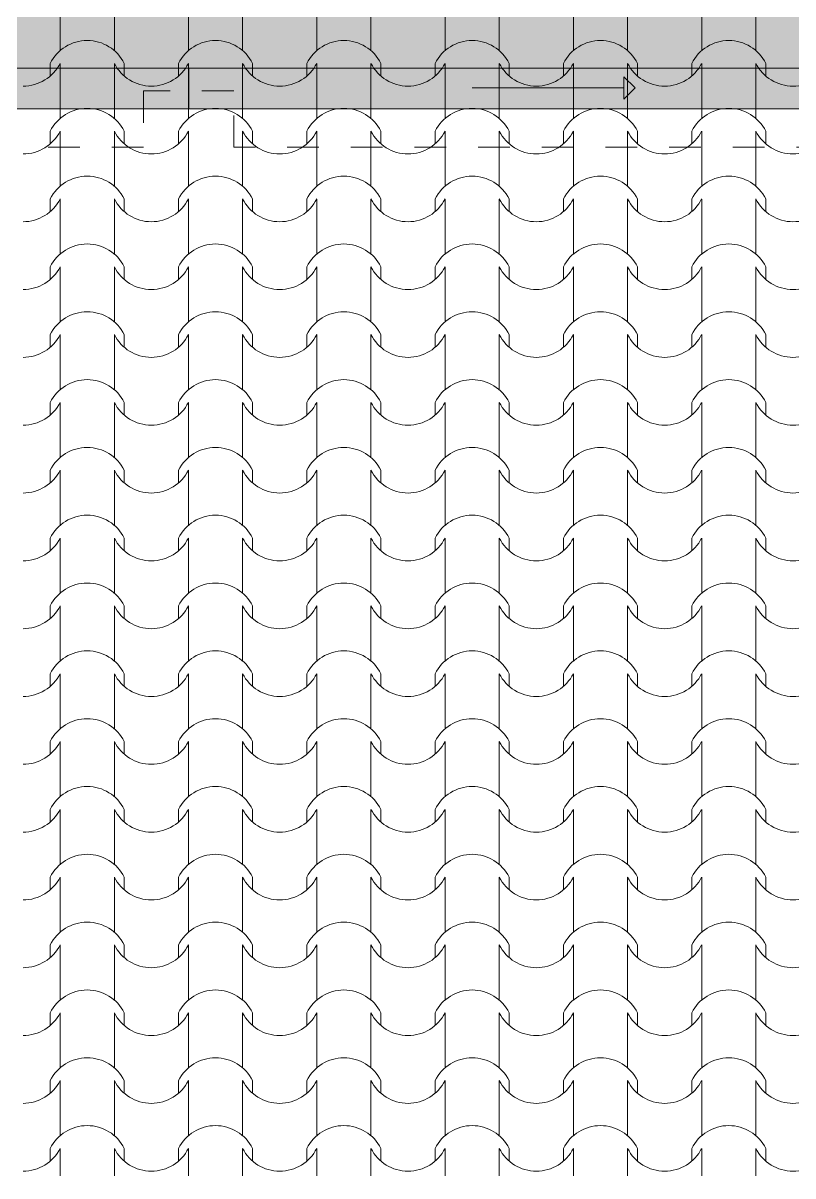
# Model space of a CAD drawing. Header units: feet. Extents: x 2791058 to 2855058, y -67651 to -26651.
# Drawn here: x 2811084 to 2814498, y -49419 to -44308 of the extents above; entities that cross this region are included whole.
import ezdxf

# ---------------------------------------------------------------- set-up
doc = ezdxf.new("R2010")
doc.units = ezdxf.units.FT
doc.header["$MEASUREMENT"] = 0
doc.linetypes.add('Dashed', pattern=[282.222223, 141.111112, -141.111112])
doc.linetypes.add('Long Dashed', pattern=[529.166651, 317.499995, -211.666656])
doc.layers.add('Exterior walls', color=7, linetype='Continuous')
doc.layers.add('Shell - Roof', color=7, linetype='Continuous')
for name, color, linetype, lineweight in [('Exterior walls_Pen_No__1', 7, 'Continuous', 0), ('Model Unit - Zone_Pen_No__101', 252, 'Continuous', 0), ('Shell - Roof_Pen_No__1', 7, 'Continuous', 0), ('Shell - Roof_Pen_No__21', 7, 'Continuous', 0), ('Structural - Bearing_Pen_No__1', 7, 'Continuous', 0), ('Structural - Bearing_Pen_No__13', 54, 'Continuous', 0)]:
    doc.layers.add(name, color=color, linetype=linetype, lineweight=lineweight)
doc.layers.add('Exterior walls_Pen_No__85', color=7, linetype='Continuous', lineweight=0, true_color=0x80c2ff)
doc.layers.add('Structural - Bearing_Pen_No__82', color=7, linetype='Continuous', lineweight=0, true_color=0xaaaaaa)

# ---------------------------------------------------------------- blocks, each defined once
blk = doc.blocks.new('*X9', base_point=(2247653.8, -76425))
at = {"layer": 'Structural - Bearing_Pen_No__82', "color": 253, "linetype": 'Continuous', "lineweight": 0, "true_color": 0xaaaaaa}
for p, q in [((2811248, -44307.9), (2811248, -44258.5)), ((2811488.5, -44307.9), (2811488.5, -44258.5)), ((2811817, -44307.9), (2811817, -44258.5)), ((2812057.4, -44307.9), (2812057.4, -44258.5)), ((2812385.9, -44307.9), (2812385.9, -44258.5)), ((2812626.4, -44307.9), (2812626.4, -44258.5)), ((2812954.9, -44307.9), (2812954.9, -44258.5)), ((2813195.4, -44307.9), (2813195.4, -44258.5)), ((2813523.9, -44307.9), (2813523.9, -44258.5)), ((2813764.3, -44307.9), (2813764.3, -44258.5)), ((2814092.8, -44307.9), (2814092.8, -44258.5)), ((2814333.3, -44307.9), (2814333.3, -44258.5)), ((2811248, -44429.8), (2811248, -44307.9)), ((2811488.5, -44429.8), (2811488.5, -44307.9)), ((2811817, -44429.8), (2811817, -44307.9)), ((2812057.4, -44429.8), (2812057.4, -44307.9)), ((2812385.9, -44429.8), (2812385.9, -44307.9)), ((2812626.4, -44429.8), (2812626.4, -44307.9)), ((2812954.9, -44429.8), (2812954.9, -44307.9)), ((2813195.4, -44429.8), (2813195.4, -44307.9)), ((2813523.9, -44429.8), (2813523.9, -44307.9)), ((2813764.3, -44429.8), (2813764.3, -44307.9)), ((2814092.8, -44429.8), (2814092.8, -44307.9)), ((2814333.3, -44429.8), (2814333.3, -44307.9)), ((2811204, -44542.7), (2811204, -44486.6)), ((2811248, -44608.5), (2811248, -44486.6)), ((2811488.5, -44608.5), (2811488.5, -44486.6)), ((2811532.5, -44542.7), (2811532.5, -44486.6)), ((2811773, -44542.7), (2811773, -44486.6)), ((2811817, -44608.5), (2811817, -44486.6)), ((2812057.4, -44608.5), (2812057.4, -44486.6)), ((2812101.5, -44542.7), (2812101.5, -44486.6)), ((2812341.9, -44542.7), (2812341.9, -44486.6)), ((2812385.9, -44608.5), (2812385.9, -44486.6)), ((2812626.4, -44608.5), (2812626.4, -44486.6)), ((2812670.4, -44542.7), (2812670.4, -44486.6)), ((2812910.9, -44542.7), (2812910.9, -44486.6)), ((2812954.9, -44608.5), (2812954.9, -44486.6)), ((2813195.4, -44608.5), (2813195.4, -44486.6)), ((2813239.4, -44542.7), (2813239.4, -44486.6)), ((2813479.8, -44542.7), (2813479.8, -44486.6)), ((2813523.9, -44608.5), (2813523.9, -44486.6)), ((2813764.3, -44608.5), (2813764.3, -44486.6)), ((2813808.3, -44542.7), (2813808.3, -44486.6)), ((2814048.8, -44542.7), (2814048.8, -44486.6)), ((2814092.8, -44608.5), (2814092.8, -44486.6)), ((2814333.3, -44608.5), (2814333.3, -44486.6)), ((2814377.3, -44542.7), (2814377.3, -44486.6)), ((2811248, -44730.5), (2811248, -44608.5)), ((2811488.5, -44730.5), (2811488.5, -44608.5)), ((2811817, -44730.5), (2811817, -44608.5)), ((2812057.4, -44730.5), (2812057.4, -44608.5)), ((2812385.9, -44730.5), (2812385.9, -44608.5)), ((2812626.4, -44730.5), (2812626.4, -44608.5)), ((2812954.9, -44730.5), (2812954.9, -44608.5)), ((2813195.4, -44730.5), (2813195.4, -44608.5)), ((2813523.9, -44730.5), (2813523.9, -44608.5)), ((2813764.3, -44730.5), (2813764.3, -44608.5)), ((2814092.8, -44730.5), (2814092.8, -44608.5)), ((2814333.3, -44730.5), (2814333.3, -44608.5)), ((2811204, -44843.3), (2811204, -44787.3)), ((2811248, -44909.2), (2811248, -44787.3)), ((2811488.5, -44909.2), (2811488.5, -44787.3)), ((2811532.5, -44843.3), (2811532.5, -44787.3)), ((2811773, -44843.3), (2811773, -44787.3)), ((2811817, -44909.2), (2811817, -44787.3)), ((2812057.4, -44909.2), (2812057.4, -44787.3)), ((2812101.5, -44843.3), (2812101.5, -44787.3)), ((2812341.9, -44843.3), (2812341.9, -44787.3)), ((2812385.9, -44909.2), (2812385.9, -44787.3)), ((2812626.4, -44909.2), (2812626.4, -44787.3)), ((2812670.4, -44843.3), (2812670.4, -44787.3)), ((2812910.9, -44843.3), (2812910.9, -44787.3)), ((2812954.9, -44909.2), (2812954.9, -44787.3)), ((2813195.4, -44909.2), (2813195.4, -44787.3)), ((2813239.4, -44843.3), (2813239.4, -44787.3)), ((2813479.8, -44843.3), (2813479.8, -44787.3)), ((2813523.9, -44909.2), (2813523.9, -44787.3)), ((2813764.3, -44909.2), (2813764.3, -44787.3)), ((2813808.3, -44843.3), (2813808.3, -44787.3)), ((2814048.8, -44843.3), (2814048.8, -44787.3)), ((2814092.8, -44909.2), (2814092.8, -44787.3)), ((2814333.3, -44909.2), (2814333.3, -44787.3)), ((2814377.3, -44843.3), (2814377.3, -44787.3)), ((2811248, -45031.2), (2811248, -44909.2)), ((2811488.5, -45031.2), (2811488.5, -44909.2)), ((2811817, -45031.2), (2811817, -44909.2)), ((2812057.4, -45031.2), (2812057.4, -44909.2)), ((2812385.9, -45031.2), (2812385.9, -44909.2)), ((2812626.4, -45031.2), (2812626.4, -44909.2)), ((2812954.9, -45031.2), (2812954.9, -44909.2)), ((2813195.4, -45031.2), (2813195.4, -44909.2)), ((2813523.9, -45031.2), (2813523.9, -44909.2)), ((2813764.3, -45031.2), (2813764.3, -44909.2)), ((2814092.8, -45031.2), (2814092.8, -44909.2)), ((2814333.3, -45031.2), (2814333.3, -44909.2)), ((2811204, -45144), (2811204, -45088)), ((2811248, -45209.9), (2811248, -45088)), ((2811488.5, -45209.9), (2811488.5, -45088)), ((2811532.5, -45144), (2811532.5, -45088)), ((2811773, -45144), (2811773, -45088)), ((2811817, -45209.9), (2811817, -45088)), ((2812057.4, -45209.9), (2812057.4, -45088)), ((2812101.5, -45144), (2812101.5, -45088)), ((2812341.9, -45144), (2812341.9, -45088)), ((2812385.9, -45209.9), (2812385.9, -45088)), ((2812626.4, -45209.9), (2812626.4, -45088)), ((2812670.4, -45144), (2812670.4, -45088)), ((2812910.9, -45144), (2812910.9, -45088)), ((2812954.9, -45209.9), (2812954.9, -45088)), ((2813195.4, -45209.9), (2813195.4, -45088)), ((2813239.4, -45144), (2813239.4, -45088)), ((2813479.8, -45144), (2813479.8, -45088)), ((2813523.9, -45209.9), (2813523.9, -45088)), ((2813764.3, -45209.9), (2813764.3, -45088)), ((2813808.3, -45144), (2813808.3, -45088)), ((2814048.8, -45144), (2814048.8, -45088)), ((2814092.8, -45209.9), (2814092.8, -45088)), ((2814333.3, -45209.9), (2814333.3, -45088)), ((2814377.3, -45144), (2814377.3, -45088)), ((2811248, -45331.8), (2811248, -45209.9)), ((2811488.5, -45331.8), (2811488.5, -45209.9)), ((2811817, -45331.8), (2811817, -45209.9)), ((2812057.4, -45331.8), (2812057.4, -45209.9)), ((2812385.9, -45331.8), (2812385.9, -45209.9)), ((2812626.4, -45331.8), (2812626.4, -45209.9)), ((2812954.9, -45331.8), (2812954.9, -45209.9)), ((2813195.4, -45331.8), (2813195.4, -45209.9)), ((2813523.9, -45331.8), (2813523.9, -45209.9)), ((2813764.3, -45331.8), (2813764.3, -45209.9)), ((2814092.8, -45331.8), (2814092.8, -45209.9)), ((2814333.3, -45331.8), (2814333.3, -45209.9)), ((2811204, -45444.7), (2811204, -45388.6)), ((2811248, -45510.6), (2811248, -45388.6)), ((2811488.5, -45510.6), (2811488.5, -45388.6)), ((2811532.5, -45444.7), (2811532.5, -45388.6)), ((2811773, -45444.7), (2811773, -45388.6)), ((2811817, -45510.6), (2811817, -45388.6)), ((2812057.4, -45510.6), (2812057.4, -45388.6)), ((2812101.5, -45444.7), (2812101.5, -45388.6)), ((2812341.9, -45444.7), (2812341.9, -45388.6)), ((2812385.9, -45510.6), (2812385.9, -45388.6)), ((2812626.4, -45510.6), (2812626.4, -45388.6)), ((2812670.4, -45444.7), (2812670.4, -45388.6)), ((2812910.9, -45444.7), (2812910.9, -45388.6)), ((2812954.9, -45510.6), (2812954.9, -45388.6)), ((2813195.4, -45510.6), (2813195.4, -45388.6)), ((2813239.4, -45444.7), (2813239.4, -45388.6)), ((2813479.8, -45444.7), (2813479.8, -45388.6)), ((2813523.9, -45510.6), (2813523.9, -45388.6)), ((2813764.3, -45510.6), (2813764.3, -45388.6)), ((2813808.3, -45444.7), (2813808.3, -45388.6)), ((2814048.8, -45444.7), (2814048.8, -45388.6)), ((2814092.8, -45510.6), (2814092.8, -45388.6)), ((2814333.3, -45510.6), (2814333.3, -45388.6)), ((2814377.3, -45444.7), (2814377.3, -45388.6)), ((2811248, -45632.5), (2811248, -45510.6)), ((2811488.5, -45632.5), (2811488.5, -45510.6)), ((2811817, -45632.5), (2811817, -45510.6)), ((2812057.4, -45632.5), (2812057.4, -45510.6)), ((2812385.9, -45632.5), (2812385.9, -45510.6)), ((2812626.4, -45632.5), (2812626.4, -45510.6)), ((2812954.9, -45632.5), (2812954.9, -45510.6)), ((2813195.4, -45632.5), (2813195.4, -45510.6)), ((2813523.9, -45632.5), (2813523.9, -45510.6)), ((2813764.3, -45632.5), (2813764.3, -45510.6)), ((2814092.8, -45632.5), (2814092.8, -45510.6)), ((2814333.3, -45632.5), (2814333.3, -45510.6)), ((2811204, -45745.4), (2811204, -45689.3)), ((2811248, -45811.2), (2811248, -45689.3)), ((2811488.5, -45811.2), (2811488.5, -45689.3)), ((2811532.5, -45745.4), (2811532.5, -45689.3)), ((2811773, -45745.4), (2811773, -45689.3)), ((2811817, -45811.2), (2811817, -45689.3)), ((2812057.4, -45811.2), (2812057.4, -45689.3)), ((2812101.5, -45745.4), (2812101.5, -45689.3)), ((2812341.9, -45745.4), (2812341.9, -45689.3)), ((2812385.9, -45811.2), (2812385.9, -45689.3)), ((2812626.4, -45811.2), (2812626.4, -45689.3)), ((2812670.4, -45745.4), (2812670.4, -45689.3)), ((2812910.9, -45745.4), (2812910.9, -45689.3)), ((2812954.9, -45811.2), (2812954.9, -45689.3)), ((2813195.4, -45811.2), (2813195.4, -45689.3)), ((2813239.4, -45745.4), (2813239.4, -45689.3)), ((2813479.8, -45745.4), (2813479.8, -45689.3)), ((2813523.9, -45811.2), (2813523.9, -45689.3)), ((2813764.3, -45811.2), (2813764.3, -45689.3)), ((2813808.3, -45745.4), (2813808.3, -45689.3)), ((2814048.8, -45745.4), (2814048.8, -45689.3)), ((2814092.8, -45811.2), (2814092.8, -45689.3)), ((2814333.3, -45811.2), (2814333.3, -45689.3)), ((2814377.3, -45745.4), (2814377.3, -45689.3)), ((2811248, -45933.2), (2811248, -45811.2)), ((2811488.5, -45933.2), (2811488.5, -45811.2)), ((2811817, -45933.2), (2811817, -45811.2)), ((2812057.4, -45933.2), (2812057.4, -45811.2)), ((2812385.9, -45933.2), (2812385.9, -45811.2)), ((2812626.4, -45933.2), (2812626.4, -45811.2)), ((2812954.9, -45933.2), (2812954.9, -45811.2)), ((2813195.4, -45933.2), (2813195.4, -45811.2)), ((2813523.9, -45933.2), (2813523.9, -45811.2)), ((2813764.3, -45933.2), (2813764.3, -45811.2)), ((2814092.8, -45933.2), (2814092.8, -45811.2)), ((2814333.3, -45933.2), (2814333.3, -45811.2)), ((2811204, -46046), (2811204, -45990)), ((2811248, -46111.9), (2811248, -45990)), ((2811488.5, -46111.9), (2811488.5, -45990)), ((2811532.5, -46046), (2811532.5, -45990)), ((2811773, -46046), (2811773, -45990)), ((2811817, -46111.9), (2811817, -45990)), ((2812057.4, -46111.9), (2812057.4, -45990)), ((2812101.5, -46046), (2812101.5, -45990)), ((2812341.9, -46046), (2812341.9, -45990)), ((2812385.9, -46111.9), (2812385.9, -45990)), ((2812626.4, -46111.9), (2812626.4, -45990)), ((2812670.4, -46046), (2812670.4, -45990)), ((2812910.9, -46046), (2812910.9, -45990)), ((2812954.9, -46111.9), (2812954.9, -45990)), ((2813195.4, -46111.9), (2813195.4, -45990)), ((2813239.4, -46046), (2813239.4, -45990)), ((2813479.8, -46046), (2813479.8, -45990)), ((2813523.9, -46111.9), (2813523.9, -45990)), ((2813764.3, -46111.9), (2813764.3, -45990)), ((2813808.3, -46046), (2813808.3, -45990)), ((2814048.8, -46046), (2814048.8, -45990)), ((2814092.8, -46111.9), (2814092.8, -45990)), ((2814333.3, -46111.9), (2814333.3, -45990)), ((2814377.3, -46046), (2814377.3, -45990)), ((2811248, -46233.8), (2811248, -46111.9)), ((2811488.5, -46233.8), (2811488.5, -46111.9)), ((2811817, -46233.8), (2811817, -46111.9)), ((2812057.4, -46233.8), (2812057.4, -46111.9)), ((2812385.9, -46233.8), (2812385.9, -46111.9)), ((2812626.4, -46233.8), (2812626.4, -46111.9)), ((2812954.9, -46233.8), (2812954.9, -46111.9)), ((2813195.4, -46233.8), (2813195.4, -46111.9)), ((2813523.9, -46233.8), (2813523.9, -46111.9)), ((2813764.3, -46233.8), (2813764.3, -46111.9)), ((2814092.8, -46233.8), (2814092.8, -46111.9)), ((2814333.3, -46233.8), (2814333.3, -46111.9)), ((2811204, -46346.7), (2811204, -46290.6)), ((2811248, -46412.6), (2811248, -46290.6)), ((2811488.5, -46412.6), (2811488.5, -46290.6)), ((2811532.5, -46346.7), (2811532.5, -46290.6)), ((2811773, -46346.7), (2811773, -46290.6)), ((2811817, -46412.6), (2811817, -46290.6)), ((2812057.4, -46412.6), (2812057.4, -46290.6)), ((2812101.5, -46346.7), (2812101.5, -46290.6)), ((2812341.9, -46346.7), (2812341.9, -46290.6)), ((2812385.9, -46412.6), (2812385.9, -46290.6)), ((2812626.4, -46412.6), (2812626.4, -46290.6)), ((2812670.4, -46346.7), (2812670.4, -46290.6)), ((2812910.9, -46346.7), (2812910.9, -46290.6)), ((2812954.9, -46412.6), (2812954.9, -46290.6)), ((2813195.4, -46412.6), (2813195.4, -46290.6)), ((2813239.4, -46346.7), (2813239.4, -46290.6)), ((2813479.8, -46346.7), (2813479.8, -46290.6)), ((2813523.9, -46412.6), (2813523.9, -46290.6)), ((2813764.3, -46412.6), (2813764.3, -46290.6)), ((2813808.3, -46346.7), (2813808.3, -46290.6)), ((2814048.8, -46346.7), (2814048.8, -46290.6)), ((2814092.8, -46412.6), (2814092.8, -46290.6)), ((2814333.3, -46412.6), (2814333.3, -46290.6)), ((2814377.3, -46346.7), (2814377.3, -46290.6)), ((2811248, -46534.5), (2811248, -46412.6)), ((2811488.5, -46534.5), (2811488.5, -46412.6)), ((2811817, -46534.5), (2811817, -46412.6)), ((2812057.4, -46534.5), (2812057.4, -46412.6)), ((2812385.9, -46534.5), (2812385.9, -46412.6)), ((2812626.4, -46534.5), (2812626.4, -46412.6)), ((2812954.9, -46534.5), (2812954.9, -46412.6)), ((2813195.4, -46534.5), (2813195.4, -46412.6)), ((2813523.9, -46534.5), (2813523.9, -46412.6)), ((2813764.3, -46534.5), (2813764.3, -46412.6)), ((2814092.8, -46534.5), (2814092.8, -46412.6)), ((2814333.3, -46534.5), (2814333.3, -46412.6)), ((2811204, -46647.4), (2811204, -46591.3)), ((2811248, -46713.3), (2811248, -46591.3)), ((2811488.5, -46713.3), (2811488.5, -46591.3)), ((2811532.5, -46647.4), (2811532.5, -46591.3)), ((2811773, -46647.4), (2811773, -46591.3)), ((2811817, -46713.3), (2811817, -46591.3)), ((2812057.4, -46713.3), (2812057.4, -46591.3)), ((2812101.5, -46647.4), (2812101.5, -46591.3)), ((2812341.9, -46647.4), (2812341.9, -46591.3)), ((2812385.9, -46713.3), (2812385.9, -46591.3)), ((2812626.4, -46713.3), (2812626.4, -46591.3)), ((2812670.4, -46647.4), (2812670.4, -46591.3)), ((2812910.9, -46647.4), (2812910.9, -46591.3)), ((2812954.9, -46713.3), (2812954.9, -46591.3)), ((2813195.4, -46713.3), (2813195.4, -46591.3)), ((2813239.4, -46647.4), (2813239.4, -46591.3)), ((2813479.8, -46647.4), (2813479.8, -46591.3)), ((2813523.9, -46713.3), (2813523.9, -46591.3)), ((2813764.3, -46713.3), (2813764.3, -46591.3)), ((2813808.3, -46647.4), (2813808.3, -46591.3)), ((2814048.8, -46647.4), (2814048.8, -46591.3)), ((2814092.8, -46713.3), (2814092.8, -46591.3)), ((2814333.3, -46713.3), (2814333.3, -46591.3)), ((2814377.3, -46647.4), (2814377.3, -46591.3)), ((2811248, -46835.2), (2811248, -46713.3)), ((2811488.5, -46835.2), (2811488.5, -46713.3)), ((2811817, -46835.2), (2811817, -46713.3)), ((2812057.4, -46835.2), (2812057.4, -46713.3)), ((2812385.9, -46835.2), (2812385.9, -46713.3)), ((2812626.4, -46835.2), (2812626.4, -46713.3)), ((2812954.9, -46835.2), (2812954.9, -46713.3)), ((2813195.4, -46835.2), (2813195.4, -46713.3)), ((2813523.9, -46835.2), (2813523.9, -46713.3)), ((2813764.3, -46835.2), (2813764.3, -46713.3)), ((2814092.8, -46835.2), (2814092.8, -46713.3)), ((2814333.3, -46835.2), (2814333.3, -46713.3)), ((2811204, -46948), (2811204, -46892)), ((2811248, -47013.9), (2811248, -46892)), ((2811488.5, -47013.9), (2811488.5, -46892)), ((2811532.5, -46948), (2811532.5, -46892)), ((2811773, -46948), (2811773, -46892)), ((2811817, -47013.9), (2811817, -46892)), ((2812057.4, -47013.9), (2812057.4, -46892)), ((2812101.5, -46948), (2812101.5, -46892)), ((2812341.9, -46948), (2812341.9, -46892)), ((2812385.9, -47013.9), (2812385.9, -46892)), ((2812626.4, -47013.9), (2812626.4, -46892)), ((2812670.4, -46948), (2812670.4, -46892)), ((2812910.9, -46948), (2812910.9, -46892)), ((2812954.9, -47013.9), (2812954.9, -46892)), ((2813195.4, -47013.9), (2813195.4, -46892)), ((2813239.4, -46948), (2813239.4, -46892)), ((2813479.8, -46948), (2813479.8, -46892)), ((2813523.9, -47013.9), (2813523.9, -46892)), ((2813764.3, -47013.9), (2813764.3, -46892)), ((2813808.3, -46948), (2813808.3, -46892)), ((2814048.8, -46948), (2814048.8, -46892)), ((2814092.8, -47013.9), (2814092.8, -46892)), ((2814333.3, -47013.9), (2814333.3, -46892)), ((2814377.3, -46948), (2814377.3, -46892)), ((2811248, -47135.9), (2811248, -47013.9)), ((2811488.5, -47135.9), (2811488.5, -47013.9)), ((2811817, -47135.9), (2811817, -47013.9)), ((2812057.4, -47135.9), (2812057.4, -47013.9)), ((2812385.9, -47135.9), (2812385.9, -47013.9)), ((2812626.4, -47135.9), (2812626.4, -47013.9)), ((2812954.9, -47135.9), (2812954.9, -47013.9)), ((2813195.4, -47135.9), (2813195.4, -47013.9)), ((2813523.9, -47135.9), (2813523.9, -47013.9)), ((2813764.3, -47135.9), (2813764.3, -47013.9)), ((2814092.8, -47135.9), (2814092.8, -47013.9)), ((2814333.3, -47135.9), (2814333.3, -47013.9)), ((2811204, -47248.7), (2811204, -47192.7)), ((2811248, -47314.6), (2811248, -47192.7)), ((2811488.5, -47314.6), (2811488.5, -47192.7)), ((2811532.5, -47248.7), (2811532.5, -47192.7)), ((2811773, -47248.7), (2811773, -47192.7)), ((2811817, -47314.6), (2811817, -47192.7)), ((2812057.4, -47314.6), (2812057.4, -47192.7)), ((2812101.5, -47248.7), (2812101.5, -47192.7)), ((2812341.9, -47248.7), (2812341.9, -47192.7)), ((2812385.9, -47314.6), (2812385.9, -47192.7)), ((2812626.4, -47314.6), (2812626.4, -47192.7)), ((2812670.4, -47248.7), (2812670.4, -47192.7)), ((2812910.9, -47248.7), (2812910.9, -47192.7)), ((2812954.9, -47314.6), (2812954.9, -47192.7)), ((2813195.4, -47314.6), (2813195.4, -47192.7)), ((2813239.4, -47248.7), (2813239.4, -47192.7)), ((2813479.8, -47248.7), (2813479.8, -47192.7)), ((2813523.9, -47314.6), (2813523.9, -47192.7)), ((2813764.3, -47314.6), (2813764.3, -47192.7)), ((2813808.3, -47248.7), (2813808.3, -47192.7)), ((2814048.8, -47248.7), (2814048.8, -47192.7)), ((2814092.8, -47314.6), (2814092.8, -47192.7)), ((2814333.3, -47314.6), (2814333.3, -47192.7)), ((2814377.3, -47248.7), (2814377.3, -47192.7)), ((2811248, -47436.5), (2811248, -47314.6)), ((2811488.5, -47436.5), (2811488.5, -47314.6)), ((2811817, -47436.5), (2811817, -47314.6)), ((2812057.4, -47436.5), (2812057.4, -47314.6)), ((2812385.9, -47436.5), (2812385.9, -47314.6)), ((2812626.4, -47436.5), (2812626.4, -47314.6)), ((2812954.9, -47436.5), (2812954.9, -47314.6)), ((2813195.4, -47436.5), (2813195.4, -47314.6)), ((2813523.9, -47436.5), (2813523.9, -47314.6)), ((2813764.3, -47436.5), (2813764.3, -47314.6)), ((2814092.8, -47436.5), (2814092.8, -47314.6)), ((2814333.3, -47436.5), (2814333.3, -47314.6)), ((2811204, -47549.4), (2811204, -47493.3)), ((2811248, -47615.3), (2811248, -47493.3)), ((2811488.5, -47615.3), (2811488.5, -47493.3)), ((2811532.5, -47549.4), (2811532.5, -47493.3)), ((2811773, -47549.4), (2811773, -47493.3)), ((2811817, -47615.3), (2811817, -47493.3)), ((2812057.4, -47615.3), (2812057.4, -47493.3)), ((2812101.5, -47549.4), (2812101.5, -47493.3)), ((2812341.9, -47549.4), (2812341.9, -47493.3)), ((2812385.9, -47615.3), (2812385.9, -47493.3)), ((2812626.4, -47615.3), (2812626.4, -47493.3)), ((2812670.4, -47549.4), (2812670.4, -47493.3)), ((2812910.9, -47549.4), (2812910.9, -47493.3)), ((2812954.9, -47615.3), (2812954.9, -47493.3)), ((2813195.4, -47615.3), (2813195.4, -47493.3)), ((2813239.4, -47549.4), (2813239.4, -47493.3)), ((2813479.8, -47549.4), (2813479.8, -47493.3)), ((2813523.9, -47615.3), (2813523.9, -47493.3)), ((2813764.3, -47615.3), (2813764.3, -47493.3)), ((2813808.3, -47549.4), (2813808.3, -47493.3)), ((2814048.8, -47549.4), (2814048.8, -47493.3)), ((2814092.8, -47615.3), (2814092.8, -47493.3)), ((2814333.3, -47615.3), (2814333.3, -47493.3)), ((2814377.3, -47549.4), (2814377.3, -47493.3)), ((2811248, -47737.2), (2811248, -47615.3)), ((2811488.5, -47737.2), (2811488.5, -47615.3)), ((2811817, -47737.2), (2811817, -47615.3)), ((2812057.4, -47737.2), (2812057.4, -47615.3)), ((2812385.9, -47737.2), (2812385.9, -47615.3)), ((2812626.4, -47737.2), (2812626.4, -47615.3)), ((2812954.9, -47737.2), (2812954.9, -47615.3)), ((2813195.4, -47737.2), (2813195.4, -47615.3)), ((2813523.9, -47737.2), (2813523.9, -47615.3)), ((2813764.3, -47737.2), (2813764.3, -47615.3)), ((2814092.8, -47737.2), (2814092.8, -47615.3)), ((2814333.3, -47737.2), (2814333.3, -47615.3)), ((2811204, -47850.1), (2811204, -47794)), ((2811248, -47915.9), (2811248, -47794)), ((2811488.5, -47915.9), (2811488.5, -47794)), ((2811532.5, -47850.1), (2811532.5, -47794)), ((2811773, -47850.1), (2811773, -47794)), ((2811817, -47915.9), (2811817, -47794)), ((2812057.4, -47915.9), (2812057.4, -47794)), ((2812101.5, -47850.1), (2812101.5, -47794)), ((2812341.9, -47850.1), (2812341.9, -47794)), ((2812385.9, -47915.9), (2812385.9, -47794)), ((2812626.4, -47915.9), (2812626.4, -47794)), ((2812670.4, -47850.1), (2812670.4, -47794)), ((2812910.9, -47850.1), (2812910.9, -47794)), ((2812954.9, -47915.9), (2812954.9, -47794)), ((2813195.4, -47915.9), (2813195.4, -47794)), ((2813239.4, -47850.1), (2813239.4, -47794)), ((2813479.8, -47850.1), (2813479.8, -47794)), ((2813523.9, -47915.9), (2813523.9, -47794)), ((2813764.3, -47915.9), (2813764.3, -47794)), ((2813808.3, -47850.1), (2813808.3, -47794)), ((2814048.8, -47850.1), (2814048.8, -47794)), ((2814092.8, -47915.9), (2814092.8, -47794)), ((2814333.3, -47915.9), (2814333.3, -47794)), ((2814377.3, -47850.1), (2814377.3, -47794)), ((2811248, -48037.9), (2811248, -47915.9)), ((2811488.5, -48037.9), (2811488.5, -47915.9)), ((2811817, -48037.9), (2811817, -47915.9)), ((2812057.4, -48037.9), (2812057.4, -47915.9)), ((2812385.9, -48037.9), (2812385.9, -47915.9)), ((2812626.4, -48037.9), (2812626.4, -47915.9)), ((2812954.9, -48037.9), (2812954.9, -47915.9)), ((2813195.4, -48037.9), (2813195.4, -47915.9)), ((2813523.9, -48037.9), (2813523.9, -47915.9)), ((2813764.3, -48037.9), (2813764.3, -47915.9)), ((2814092.8, -48037.9), (2814092.8, -47915.9)), ((2814333.3, -48037.9), (2814333.3, -47915.9)), ((2811204, -48150.7), (2811204, -48094.7)), ((2811248, -48216.6), (2811248, -48094.7)), ((2811488.5, -48216.6), (2811488.5, -48094.7)), ((2811532.5, -48150.7), (2811532.5, -48094.7)), ((2811773, -48150.7), (2811773, -48094.7)), ((2811817, -48216.6), (2811817, -48094.7)), ((2812057.4, -48216.6), (2812057.4, -48094.7)), ((2812101.5, -48150.7), (2812101.5, -48094.7)), ((2812341.9, -48150.7), (2812341.9, -48094.7)), ((2812385.9, -48216.6), (2812385.9, -48094.7)), ((2812626.4, -48216.6), (2812626.4, -48094.7)), ((2812670.4, -48150.7), (2812670.4, -48094.7)), ((2812910.9, -48150.7), (2812910.9, -48094.7)), ((2812954.9, -48216.6), (2812954.9, -48094.7)), ((2813195.4, -48216.6), (2813195.4, -48094.7)), ((2813239.4, -48150.7), (2813239.4, -48094.7)), ((2813479.8, -48150.7), (2813479.8, -48094.7)), ((2813523.9, -48216.6), (2813523.9, -48094.7)), ((2813764.3, -48216.6), (2813764.3, -48094.7)), ((2813808.3, -48150.7), (2813808.3, -48094.7)), ((2814048.8, -48150.7), (2814048.8, -48094.7)), ((2814092.8, -48216.6), (2814092.8, -48094.7)), ((2814333.3, -48216.6), (2814333.3, -48094.7)), ((2814377.3, -48150.7), (2814377.3, -48094.7)), ((2811248, -48338.6), (2811248, -48216.6)), ((2811488.5, -48338.6), (2811488.5, -48216.6)), ((2811817, -48338.6), (2811817, -48216.6)), ((2812057.4, -48338.6), (2812057.4, -48216.6)), ((2812385.9, -48338.6), (2812385.9, -48216.6)), ((2812626.4, -48338.6), (2812626.4, -48216.6)), ((2812954.9, -48338.6), (2812954.9, -48216.6)), ((2813195.4, -48338.6), (2813195.4, -48216.6)), ((2813523.9, -48338.6), (2813523.9, -48216.6)), ((2813764.3, -48338.6), (2813764.3, -48216.6)), ((2814092.8, -48338.6), (2814092.8, -48216.6)), ((2814333.3, -48338.6), (2814333.3, -48216.6)), ((2811204, -48451.4), (2811204, -48395.3)), ((2811248, -48517.3), (2811248, -48395.3)), ((2811488.5, -48517.3), (2811488.5, -48395.3)), ((2811532.5, -48451.4), (2811532.5, -48395.3)), ((2811773, -48451.4), (2811773, -48395.3)), ((2811817, -48517.3), (2811817, -48395.3)), ((2812057.4, -48517.3), (2812057.4, -48395.3)), ((2812101.5, -48451.4), (2812101.5, -48395.3)), ((2812341.9, -48451.4), (2812341.9, -48395.3)), ((2812385.9, -48517.3), (2812385.9, -48395.3)), ((2812626.4, -48517.3), (2812626.4, -48395.3)), ((2812670.4, -48451.4), (2812670.4, -48395.3)), ((2812910.9, -48451.4), (2812910.9, -48395.3)), ((2812954.9, -48517.3), (2812954.9, -48395.3)), ((2813195.4, -48517.3), (2813195.4, -48395.3)), ((2813239.4, -48451.4), (2813239.4, -48395.3)), ((2813479.8, -48451.4), (2813479.8, -48395.3)), ((2813523.9, -48517.3), (2813523.9, -48395.3)), ((2813764.3, -48517.3), (2813764.3, -48395.3)), ((2813808.3, -48451.4), (2813808.3, -48395.3)), ((2814048.8, -48451.4), (2814048.8, -48395.3)), ((2814092.8, -48517.3), (2814092.8, -48395.3)), ((2814333.3, -48517.3), (2814333.3, -48395.3)), ((2814377.3, -48451.4), (2814377.3, -48395.3)), ((2811248, -48639.2), (2811248, -48517.3)), ((2811488.5, -48639.2), (2811488.5, -48517.3)), ((2811817, -48639.2), (2811817, -48517.3)), ((2812057.4, -48639.2), (2812057.4, -48517.3)), ((2812385.9, -48639.2), (2812385.9, -48517.3)), ((2812626.4, -48639.2), (2812626.4, -48517.3)), ((2812954.9, -48639.2), (2812954.9, -48517.3)), ((2813195.4, -48639.2), (2813195.4, -48517.3)), ((2813523.9, -48639.2), (2813523.9, -48517.3)), ((2813764.3, -48639.2), (2813764.3, -48517.3)), ((2814092.8, -48639.2), (2814092.8, -48517.3)), ((2814333.3, -48639.2), (2814333.3, -48517.3)), ((2811204, -48752.1), (2811204, -48696)), ((2811248, -48818), (2811248, -48696)), ((2811488.5, -48818), (2811488.5, -48696)), ((2811532.5, -48752.1), (2811532.5, -48696)), ((2811773, -48752.1), (2811773, -48696)), ((2811817, -48818), (2811817, -48696)), ((2812057.4, -48818), (2812057.4, -48696)), ((2812101.5, -48752.1), (2812101.5, -48696)), ((2812341.9, -48752.1), (2812341.9, -48696)), ((2812385.9, -48818), (2812385.9, -48696)), ((2812626.4, -48818), (2812626.4, -48696)), ((2812670.4, -48752.1), (2812670.4, -48696)), ((2812910.9, -48752.1), (2812910.9, -48696)), ((2812954.9, -48818), (2812954.9, -48696)), ((2813195.4, -48818), (2813195.4, -48696)), ((2813239.4, -48752.1), (2813239.4, -48696)), ((2813479.8, -48752.1), (2813479.8, -48696)), ((2813523.9, -48818), (2813523.9, -48696)), ((2813764.3, -48818), (2813764.3, -48696)), ((2813808.3, -48752.1), (2813808.3, -48696)), ((2814048.8, -48752.1), (2814048.8, -48696)), ((2814092.8, -48818), (2814092.8, -48696)), ((2814333.3, -48818), (2814333.3, -48696)), ((2814377.3, -48752.1), (2814377.3, -48696)), ((2811248, -48939.9), (2811248, -48818)), ((2811488.5, -48939.9), (2811488.5, -48818)), ((2811817, -48939.9), (2811817, -48818)), ((2812057.4, -48939.9), (2812057.4, -48818)), ((2812385.9, -48939.9), (2812385.9, -48818)), ((2812626.4, -48939.9), (2812626.4, -48818)), ((2812954.9, -48939.9), (2812954.9, -48818)), ((2813195.4, -48939.9), (2813195.4, -48818)), ((2813523.9, -48939.9), (2813523.9, -48818)), ((2813764.3, -48939.9), (2813764.3, -48818)), ((2814092.8, -48939.9), (2814092.8, -48818)), ((2814333.3, -48939.9), (2814333.3, -48818)), ((2811204, -49052.8), (2811204, -48996.7)), ((2811248, -49118.6), (2811248, -48996.7)), ((2811488.5, -49118.6), (2811488.5, -48996.7)), ((2811532.5, -49052.8), (2811532.5, -48996.7)), ((2811773, -49052.8), (2811773, -48996.7)), ((2811817, -49118.6), (2811817, -48996.7)), ((2812057.4, -49118.6), (2812057.4, -48996.7)), ((2812101.5, -49052.8), (2812101.5, -48996.7)), ((2812341.9, -49052.8), (2812341.9, -48996.7)), ((2812385.9, -49118.6), (2812385.9, -48996.7)), ((2812626.4, -49118.6), (2812626.4, -48996.7)), ((2812670.4, -49052.8), (2812670.4, -48996.7)), ((2812910.9, -49052.8), (2812910.9, -48996.7)), ((2812954.9, -49118.6), (2812954.9, -48996.7)), ((2813195.4, -49118.6), (2813195.4, -48996.7)), ((2813239.4, -49052.8), (2813239.4, -48996.7)), ((2813479.8, -49052.8), (2813479.8, -48996.7)), ((2813523.9, -49118.6), (2813523.9, -48996.7)), ((2813764.3, -49118.6), (2813764.3, -48996.7)), ((2813808.3, -49052.8), (2813808.3, -48996.7)), ((2814048.8, -49052.8), (2814048.8, -48996.7)), ((2814092.8, -49118.6), (2814092.8, -48996.7)), ((2814333.3, -49118.6), (2814333.3, -48996.7)), ((2814377.3, -49052.8), (2814377.3, -48996.7)), ((2811248, -49240.6), (2811248, -49118.6)), ((2811488.5, -49240.6), (2811488.5, -49118.6)), ((2811817, -49240.6), (2811817, -49118.6)), ((2812057.4, -49240.6), (2812057.4, -49118.6)), ((2812385.9, -49240.6), (2812385.9, -49118.6)), ((2812626.4, -49240.6), (2812626.4, -49118.6)), ((2812954.9, -49240.6), (2812954.9, -49118.6)), ((2813195.4, -49240.6), (2813195.4, -49118.6)), ((2813523.9, -49240.6), (2813523.9, -49118.6)), ((2813764.3, -49240.6), (2813764.3, -49118.6)), ((2814092.8, -49240.6), (2814092.8, -49118.6)), ((2814333.3, -49240.6), (2814333.3, -49118.6)), ((2811204, -49353.4), (2811204, -49297.4)), ((2811248, -49419.3), (2811248, -49297.4)), ((2811488.5, -49419.3), (2811488.5, -49297.4)), ((2811532.5, -49353.4), (2811532.5, -49297.4)), ((2811773, -49353.4), (2811773, -49297.4)), ((2811817, -49419.3), (2811817, -49297.4)), ((2812057.4, -49419.3), (2812057.4, -49297.4)), ((2812101.5, -49353.4), (2812101.5, -49297.4)), ((2812341.9, -49353.4), (2812341.9, -49297.4)), ((2812385.9, -49419.3), (2812385.9, -49297.4)), ((2812626.4, -49419.3), (2812626.4, -49297.4)), ((2812670.4, -49353.4), (2812670.4, -49297.4)), ((2812910.9, -49353.4), (2812910.9, -49297.4)), ((2812954.9, -49419.3), (2812954.9, -49297.4)), ((2813195.4, -49419.3), (2813195.4, -49297.4)), ((2813239.4, -49353.4), (2813239.4, -49297.4)), ((2813479.8, -49353.4), (2813479.8, -49297.4)), ((2813523.9, -49419.3), (2813523.9, -49297.4)), ((2813764.3, -49419.3), (2813764.3, -49297.4)), ((2813808.3, -49353.4), (2813808.3, -49297.4)), ((2814048.8, -49353.4), (2814048.8, -49297.4)), ((2814092.8, -49419.3), (2814092.8, -49297.4)), ((2814333.3, -49419.3), (2814333.3, -49297.4)), ((2814377.3, -49353.4), (2814377.3, -49297.4))]:
    blk.add_line(p, q, dxfattribs=at)
for centre, radius, start, end in [((2811368.3, -44569.2), 183.9, 26.7044, 153.2956), ((2811937.2, -44569.2), 183.9, 26.7044, 153.2956), ((2812506.2, -44569.2), 183.9, 26.7044, 153.2956), ((2813075.1, -44569.2), 183.9, 26.7044, 153.2956), ((2813644.1, -44569.2), 183.9, 26.7044, 153.2956), ((2814213.1, -44569.2), 183.9, 26.7044, 153.2956), ((2811083.2, -44402.7), 184.9, 270.1705, 333.0115), ((2811653.3, -44402.7), 184.9, 206.9885, 269.8295), ((2811652.2, -44402.7), 184.9, 270.1705, 333.0115), ((2812222.2, -44402.7), 184.9, 206.9885, 269.8295), ((2812221.1, -44402.7), 184.9, 270.1705, 333.0115), ((2812791.2, -44402.7), 184.9, 206.9885, 269.8295), ((2812790.1, -44402.7), 184.9, 270.1705, 333.0115), ((2813360.2, -44402.7), 184.9, 206.9885, 269.8295), ((2813359.1, -44402.7), 184.9, 270.1705, 333.0115), ((2813929.1, -44402.7), 184.9, 206.9885, 269.8295), ((2813928, -44402.7), 184.9, 270.1705, 333.0115), ((2814498.1, -44402.7), 184.9, 206.9885, 269.8295), ((2814497, -44402.7), 184.9, 270.1705, 333.0115), ((2811368.3, -44869.9), 183.9, 26.7044, 153.2956), ((2811937.2, -44869.9), 183.9, 26.7044, 153.2956), ((2812506.2, -44869.9), 183.9, 26.7044, 153.2956), ((2813075.1, -44869.9), 183.9, 26.7044, 153.2956), ((2813644.1, -44869.9), 183.9, 26.7044, 153.2956), ((2814213.1, -44869.9), 183.9, 26.7044, 153.2956), ((2811083.2, -44703.4), 184.9, 270.1705, 333.0115), ((2811653.3, -44703.4), 184.9, 206.9885, 269.8295), ((2811652.2, -44703.4), 184.9, 270.1705, 333.0115), ((2812222.2, -44703.4), 184.9, 206.9885, 269.8295), ((2812221.1, -44703.4), 184.9, 270.1705, 333.0115), ((2812791.2, -44703.4), 184.9, 206.9885, 269.8295), ((2812790.1, -44703.4), 184.9, 270.1705, 333.0115), ((2813360.2, -44703.4), 184.9, 206.9885, 269.8295), ((2813359.1, -44703.4), 184.9, 270.1705, 333.0115), ((2813929.1, -44703.4), 184.9, 206.9885, 269.8295), ((2813928, -44703.4), 184.9, 270.1705, 333.0115), ((2814498.1, -44703.4), 184.9, 206.9885, 269.8295), ((2814497, -44703.4), 184.9, 270.1705, 333.0115), ((2811368.3, -45170.6), 183.9, 26.7044, 153.2956), ((2811937.2, -45170.6), 183.9, 26.7044, 153.2956), ((2812506.2, -45170.6), 183.9, 26.7044, 153.2956), ((2813075.1, -45170.6), 183.9, 26.7044, 153.2956), ((2813644.1, -45170.6), 183.9, 26.7044, 153.2956), ((2814213.1, -45170.6), 183.9, 26.7044, 153.2956), ((2811083.2, -45004), 184.9, 270.1705, 333.0115), ((2811653.3, -45004), 184.9, 206.9885, 269.8295), ((2811652.2, -45004), 184.9, 270.1705, 333.0115), ((2812222.2, -45004), 184.9, 206.9885, 269.8295), ((2812221.1, -45004), 184.9, 270.1705, 333.0115), ((2812791.2, -45004), 184.9, 206.9885, 269.8295), ((2812790.1, -45004), 184.9, 270.1705, 333.0115), ((2813360.2, -45004), 184.9, 206.9885, 269.8295), ((2813359.1, -45004), 184.9, 270.1705, 333.0115), ((2813929.1, -45004), 184.9, 206.9885, 269.8295), ((2813928, -45004), 184.9, 270.1705, 333.0115), ((2814498.1, -45004), 184.9, 206.9885, 269.8295), ((2814497, -45004), 184.9, 270.1705, 333.0115), ((2811368.3, -45471.2), 183.9, 26.7044, 153.2956), ((2811937.2, -45471.2), 183.9, 26.7044, 153.2956), ((2812506.2, -45471.2), 183.9, 26.7044, 153.2956), ((2813075.1, -45471.2), 183.9, 26.7044, 153.2956), ((2813644.1, -45471.2), 183.9, 26.7044, 153.2956), ((2814213.1, -45471.2), 183.9, 26.7044, 153.2956), ((2811083.2, -45304.7), 184.9, 270.1705, 333.0115), ((2811653.3, -45304.7), 184.9, 206.9885, 269.8295), ((2811652.2, -45304.7), 184.9, 270.1705, 333.0115), ((2812222.2, -45304.7), 184.9, 206.9885, 269.8295), ((2812221.1, -45304.7), 184.9, 270.1705, 333.0115), ((2812791.2, -45304.7), 184.9, 206.9885, 269.8295), ((2812790.1, -45304.7), 184.9, 270.1705, 333.0115), ((2813360.2, -45304.7), 184.9, 206.9885, 269.8295), ((2813359.1, -45304.7), 184.9, 270.1705, 333.0115), ((2813929.1, -45304.7), 184.9, 206.9885, 269.8295), ((2813928, -45304.7), 184.9, 270.1705, 333.0115), ((2814498.1, -45304.7), 184.9, 206.9885, 269.8295), ((2814497, -45304.7), 184.9, 270.1705, 333.0115), ((2811368.3, -45771.9), 183.9, 26.7044, 153.2956), ((2811937.2, -45771.9), 183.9, 26.7044, 153.2956), ((2812506.2, -45771.9), 183.9, 26.7044, 153.2956), ((2813075.1, -45771.9), 183.9, 26.7044, 153.2956), ((2813644.1, -45771.9), 183.9, 26.7044, 153.2956), ((2814213.1, -45771.9), 183.9, 26.7044, 153.2956), ((2811083.2, -45605.4), 184.9, 270.1705, 333.0115), ((2811653.3, -45605.4), 184.9, 206.9885, 269.8295), ((2811652.2, -45605.4), 184.9, 270.1705, 333.0115), ((2812222.2, -45605.4), 184.9, 206.9885, 269.8295), ((2812221.1, -45605.4), 184.9, 270.1705, 333.0115), ((2812791.2, -45605.4), 184.9, 206.9885, 269.8295), ((2812790.1, -45605.4), 184.9, 270.1705, 333.0115), ((2813360.2, -45605.4), 184.9, 206.9885, 269.8295), ((2813359.1, -45605.4), 184.9, 270.1705, 333.0115), ((2813929.1, -45605.4), 184.9, 206.9885, 269.8295), ((2813928, -45605.4), 184.9, 270.1705, 333.0115), ((2814498.1, -45605.4), 184.9, 206.9885, 269.8295), ((2814497, -45605.4), 184.9, 270.1705, 333.0115), ((2811368.3, -46072.6), 183.9, 26.7044, 153.2956), ((2811937.2, -46072.6), 183.9, 26.7044, 153.2956), ((2812506.2, -46072.6), 183.9, 26.7044, 153.2956), ((2813075.1, -46072.6), 183.9, 26.7044, 153.2956), ((2813644.1, -46072.6), 183.9, 26.7044, 153.2956), ((2814213.1, -46072.6), 183.9, 26.7044, 153.2956), ((2811083.2, -45906), 184.9, 270.1705, 333.0115), ((2811653.3, -45906), 184.9, 206.9885, 269.8295), ((2811652.2, -45906), 184.9, 270.1705, 333.0115), ((2812222.2, -45906), 184.9, 206.9885, 269.8295), ((2812221.1, -45906), 184.9, 270.1705, 333.0115), ((2812791.2, -45906), 184.9, 206.9885, 269.8295), ((2812790.1, -45906), 184.9, 270.1705, 333.0115), ((2813360.2, -45906), 184.9, 206.9885, 269.8295), ((2813359.1, -45906), 184.9, 270.1705, 333.0115), ((2813929.1, -45906), 184.9, 206.9885, 269.8295), ((2813928, -45906), 184.9, 270.1705, 333.0115), ((2814498.1, -45906), 184.9, 206.9885, 269.8295), ((2814497, -45906), 184.9, 270.1705, 333.0115), ((2811368.3, -46373.3), 183.9, 26.7044, 153.2956), ((2811937.2, -46373.3), 183.9, 26.7044, 153.2956), ((2812506.2, -46373.3), 183.9, 26.7044, 153.2956), ((2813075.1, -46373.3), 183.9, 26.7044, 153.2956), ((2813644.1, -46373.3), 183.9, 26.7044, 153.2956), ((2814213.1, -46373.3), 183.9, 26.7044, 153.2956), ((2811083.2, -46206.7), 184.9, 270.1705, 333.0115), ((2811653.3, -46206.7), 184.9, 206.9885, 269.8295), ((2811652.2, -46206.7), 184.9, 270.1705, 333.0115), ((2812222.2, -46206.7), 184.9, 206.9885, 269.8295), ((2812221.1, -46206.7), 184.9, 270.1705, 333.0115), ((2812791.2, -46206.7), 184.9, 206.9885, 269.8295), ((2812790.1, -46206.7), 184.9, 270.1705, 333.0115), ((2813360.2, -46206.7), 184.9, 206.9885, 269.8295), ((2813359.1, -46206.7), 184.9, 270.1705, 333.0115), ((2813929.1, -46206.7), 184.9, 206.9885, 269.8295), ((2813928, -46206.7), 184.9, 270.1705, 333.0115), ((2814498.1, -46206.7), 184.9, 206.9885, 269.8295), ((2814497, -46206.7), 184.9, 270.1705, 333.0115), ((2811368.3, -46673.9), 183.9, 26.7044, 153.2956), ((2811937.2, -46673.9), 183.9, 26.7044, 153.2956), ((2812506.2, -46673.9), 183.9, 26.7044, 153.2956), ((2813075.1, -46673.9), 183.9, 26.7044, 153.2956), ((2813644.1, -46673.9), 183.9, 26.7044, 153.2956), ((2814213.1, -46673.9), 183.9, 26.7044, 153.2956), ((2811083.2, -46507.4), 184.9, 270.1705, 333.0115), ((2811653.3, -46507.4), 184.9, 206.9885, 269.8295), ((2811652.2, -46507.4), 184.9, 270.1705, 333.0115), ((2812222.2, -46507.4), 184.9, 206.9885, 269.8295), ((2812221.1, -46507.4), 184.9, 270.1705, 333.0115), ((2812791.2, -46507.4), 184.9, 206.9885, 269.8295), ((2812790.1, -46507.4), 184.9, 270.1705, 333.0115), ((2813360.2, -46507.4), 184.9, 206.9885, 269.8295), ((2813359.1, -46507.4), 184.9, 270.1705, 333.0115), ((2813929.1, -46507.4), 184.9, 206.9885, 269.8295), ((2813928, -46507.4), 184.9, 270.1705, 333.0115), ((2814498.1, -46507.4), 184.9, 206.9885, 269.8295), ((2814497, -46507.4), 184.9, 270.1705, 333.0115), ((2811368.3, -46974.6), 183.9, 26.7044, 153.2956), ((2811937.2, -46974.6), 183.9, 26.7044, 153.2956), ((2812506.2, -46974.6), 183.9, 26.7044, 153.2956), ((2813075.1, -46974.6), 183.9, 26.7044, 153.2956), ((2813644.1, -46974.6), 183.9, 26.7044, 153.2956), ((2814213.1, -46974.6), 183.9, 26.7044, 153.2956), ((2811083.2, -46808.1), 184.9, 270.1705, 333.0115), ((2811653.3, -46808.1), 184.9, 206.9885, 269.8295), ((2811652.2, -46808.1), 184.9, 270.1705, 333.0115), ((2812222.2, -46808.1), 184.9, 206.9885, 269.8295), ((2812221.1, -46808.1), 184.9, 270.1705, 333.0115), ((2812791.2, -46808.1), 184.9, 206.9885, 269.8295), ((2812790.1, -46808.1), 184.9, 270.1705, 333.0115), ((2813360.2, -46808.1), 184.9, 206.9885, 269.8295), ((2813359.1, -46808.1), 184.9, 270.1705, 333.0115), ((2813929.1, -46808.1), 184.9, 206.9885, 269.8295), ((2813928, -46808.1), 184.9, 270.1705, 333.0115), ((2814498.1, -46808.1), 184.9, 206.9885, 269.8295), ((2814497, -46808.1), 184.9, 270.1705, 333.0115), ((2811368.3, -47275.3), 183.9, 26.7044, 153.2956), ((2811937.2, -47275.3), 183.9, 26.7044, 153.2956), ((2812506.2, -47275.3), 183.9, 26.7044, 153.2956), ((2813075.1, -47275.3), 183.9, 26.7044, 153.2956), ((2813644.1, -47275.3), 183.9, 26.7044, 153.2956), ((2814213.1, -47275.3), 183.9, 26.7044, 153.2956), ((2811083.2, -47108.7), 184.9, 270.1705, 333.0115), ((2811653.3, -47108.7), 184.9, 206.9885, 269.8295), ((2811652.2, -47108.7), 184.9, 270.1705, 333.0115), ((2812222.2, -47108.7), 184.9, 206.9885, 269.8295), ((2812221.1, -47108.7), 184.9, 270.1705, 333.0115), ((2812791.2, -47108.7), 184.9, 206.9885, 269.8295), ((2812790.1, -47108.7), 184.9, 270.1705, 333.0115), ((2813360.2, -47108.7), 184.9, 206.9885, 269.8295), ((2813359.1, -47108.7), 184.9, 270.1705, 333.0115), ((2813929.1, -47108.7), 184.9, 206.9885, 269.8295), ((2813928, -47108.7), 184.9, 270.1705, 333.0115), ((2814498.1, -47108.7), 184.9, 206.9885, 269.8295), ((2814497, -47108.7), 184.9, 270.1705, 333.0115), ((2811368.3, -47576), 183.9, 26.7044, 153.2956), ((2811937.2, -47576), 183.9, 26.7044, 153.2956), ((2812506.2, -47576), 183.9, 26.7044, 153.2956), ((2813075.1, -47576), 183.9, 26.7044, 153.2956), ((2813644.1, -47576), 183.9, 26.7044, 153.2956), ((2814213.1, -47576), 183.9, 26.7044, 153.2956), ((2811083.2, -47409.4), 184.9, 270.1705, 333.0115), ((2811653.3, -47409.4), 184.9, 206.9885, 269.8295), ((2811652.2, -47409.4), 184.9, 270.1705, 333.0115), ((2812222.2, -47409.4), 184.9, 206.9885, 269.8295), ((2812221.1, -47409.4), 184.9, 270.1705, 333.0115), ((2812791.2, -47409.4), 184.9, 206.9885, 269.8295), ((2812790.1, -47409.4), 184.9, 270.1705, 333.0115), ((2813360.2, -47409.4), 184.9, 206.9885, 269.8295), ((2813359.1, -47409.4), 184.9, 270.1705, 333.0115), ((2813929.1, -47409.4), 184.9, 206.9885, 269.8295), ((2813928, -47409.4), 184.9, 270.1705, 333.0115), ((2814498.1, -47409.4), 184.9, 206.9885, 269.8295), ((2814497, -47409.4), 184.9, 270.1705, 333.0115), ((2811368.3, -47876.6), 183.9, 26.7044, 153.2956), ((2811937.2, -47876.6), 183.9, 26.7044, 153.2956), ((2812506.2, -47876.6), 183.9, 26.7044, 153.2956), ((2813075.1, -47876.6), 183.9, 26.7044, 153.2956), ((2813644.1, -47876.6), 183.9, 26.7044, 153.2956), ((2814213.1, -47876.6), 183.9, 26.7044, 153.2956), ((2811083.2, -47710.1), 184.9, 270.1705, 333.0115), ((2811653.3, -47710.1), 184.9, 206.9885, 269.8295), ((2811652.2, -47710.1), 184.9, 270.1705, 333.0115), ((2812222.2, -47710.1), 184.9, 206.9885, 269.8295), ((2812221.1, -47710.1), 184.9, 270.1705, 333.0115), ((2812791.2, -47710.1), 184.9, 206.9885, 269.8295), ((2812790.1, -47710.1), 184.9, 270.1705, 333.0115), ((2813360.2, -47710.1), 184.9, 206.9885, 269.8295), ((2813359.1, -47710.1), 184.9, 270.1705, 333.0115), ((2813929.1, -47710.1), 184.9, 206.9885, 269.8295), ((2813928, -47710.1), 184.9, 270.1705, 333.0115), ((2814498.1, -47710.1), 184.9, 206.9885, 269.8295), ((2814497, -47710.1), 184.9, 270.1705, 333.0115), ((2811368.3, -48177.3), 183.9, 26.7044, 153.2956), ((2811937.2, -48177.3), 183.9, 26.7044, 153.2956), ((2812506.2, -48177.3), 183.9, 26.7044, 153.2956), ((2813075.1, -48177.3), 183.9, 26.7044, 153.2956), ((2813644.1, -48177.3), 183.9, 26.7044, 153.2956), ((2814213.1, -48177.3), 183.9, 26.7044, 153.2956), ((2811083.2, -48010.8), 184.9, 270.1705, 333.0115), ((2811653.3, -48010.8), 184.9, 206.9885, 269.8295), ((2811652.2, -48010.8), 184.9, 270.1705, 333.0115), ((2812222.2, -48010.8), 184.9, 206.9885, 269.8295), ((2812221.1, -48010.8), 184.9, 270.1705, 333.0115), ((2812791.2, -48010.8), 184.9, 206.9885, 269.8295), ((2812790.1, -48010.8), 184.9, 270.1705, 333.0115), ((2813360.2, -48010.8), 184.9, 206.9885, 269.8295), ((2813359.1, -48010.8), 184.9, 270.1705, 333.0115), ((2813929.1, -48010.8), 184.9, 206.9885, 269.8295), ((2813928, -48010.8), 184.9, 270.1705, 333.0115), ((2814498.1, -48010.8), 184.9, 206.9885, 269.8295), ((2814497, -48010.8), 184.9, 270.1705, 333.0115), ((2811368.3, -48478), 183.9, 26.7044, 153.2956), ((2811937.2, -48478), 183.9, 26.7044, 153.2956), ((2812506.2, -48478), 183.9, 26.7044, 153.2956), ((2813075.1, -48478), 183.9, 26.7044, 153.2956), ((2813644.1, -48478), 183.9, 26.7044, 153.2956), ((2814213.1, -48478), 183.9, 26.7044, 153.2956), ((2811083.2, -48311.4), 184.9, 270.1705, 333.0115), ((2811653.3, -48311.4), 184.9, 206.9885, 269.8295), ((2811652.2, -48311.4), 184.9, 270.1705, 333.0115), ((2812222.2, -48311.4), 184.9, 206.9885, 269.8295), ((2812221.1, -48311.4), 184.9, 270.1705, 333.0115), ((2812791.2, -48311.4), 184.9, 206.9885, 269.8295), ((2812790.1, -48311.4), 184.9, 270.1705, 333.0115), ((2813360.2, -48311.4), 184.9, 206.9885, 269.8295), ((2813359.1, -48311.4), 184.9, 270.1705, 333.0115), ((2813929.1, -48311.4), 184.9, 206.9885, 269.8295), ((2813928, -48311.4), 184.9, 270.1705, 333.0115), ((2814498.1, -48311.4), 184.9, 206.9885, 269.8295), ((2814497, -48311.4), 184.9, 270.1705, 333.0115), ((2811368.3, -48778.6), 183.9, 26.7044, 153.2956), ((2811937.2, -48778.6), 183.9, 26.7044, 153.2956), ((2812506.2, -48778.6), 183.9, 26.7044, 153.2956), ((2813075.1, -48778.6), 183.9, 26.7044, 153.2956), ((2813644.1, -48778.6), 183.9, 26.7044, 153.2956), ((2814213.1, -48778.6), 183.9, 26.7044, 153.2956), ((2811083.2, -48612.1), 184.9, 270.1705, 333.0115), ((2811653.3, -48612.1), 184.9, 206.9885, 269.8295), ((2811652.2, -48612.1), 184.9, 270.1705, 333.0115), ((2812222.2, -48612.1), 184.9, 206.9885, 269.8295), ((2812221.1, -48612.1), 184.9, 270.1705, 333.0115), ((2812791.2, -48612.1), 184.9, 206.9885, 269.8295), ((2812790.1, -48612.1), 184.9, 270.1705, 333.0115), ((2813360.2, -48612.1), 184.9, 206.9885, 269.8295), ((2813359.1, -48612.1), 184.9, 270.1705, 333.0115), ((2813929.1, -48612.1), 184.9, 206.9885, 269.8295), ((2813928, -48612.1), 184.9, 270.1705, 333.0115), ((2814498.1, -48612.1), 184.9, 206.9885, 269.8295), ((2814497, -48612.1), 184.9, 270.1705, 333.0115), ((2811368.3, -49079.3), 183.9, 26.7044, 153.2956), ((2811937.2, -49079.3), 183.9, 26.7044, 153.2956), ((2812506.2, -49079.3), 183.9, 26.7044, 153.2956), ((2813075.1, -49079.3), 183.9, 26.7044, 153.2956), ((2813644.1, -49079.3), 183.9, 26.7044, 153.2956), ((2814213.1, -49079.3), 183.9, 26.7044, 153.2956), ((2811083.2, -48912.8), 184.9, 270.1705, 333.0115), ((2811653.3, -48912.8), 184.9, 206.9885, 269.8295), ((2811652.2, -48912.8), 184.9, 270.1705, 333.0115), ((2812222.2, -48912.8), 184.9, 206.9885, 269.8295), ((2812221.1, -48912.8), 184.9, 270.1705, 333.0115), ((2812791.2, -48912.8), 184.9, 206.9885, 269.8295), ((2812790.1, -48912.8), 184.9, 270.1705, 333.0115), ((2813360.2, -48912.8), 184.9, 206.9885, 269.8295), ((2813359.1, -48912.8), 184.9, 270.1705, 333.0115), ((2813929.1, -48912.8), 184.9, 206.9885, 269.8295), ((2813928, -48912.8), 184.9, 270.1705, 333.0115), ((2814498.1, -48912.8), 184.9, 206.9885, 269.8295), ((2814497, -48912.8), 184.9, 270.1705, 333.0115), ((2811368.3, -49380), 183.9, 26.7044, 153.2956), ((2811937.2, -49380), 183.9, 26.7044, 153.2956), ((2812506.2, -49380), 183.9, 26.7044, 153.2956), ((2813075.1, -49380), 183.9, 26.7044, 153.2956), ((2813644.1, -49380), 183.9, 26.7044, 153.2956), ((2814213.1, -49380), 183.9, 26.7044, 153.2956), ((2811083.2, -49213.4), 184.9, 270.1705, 333.0115), ((2811653.3, -49213.4), 184.9, 206.9885, 269.8295), ((2811652.2, -49213.4), 184.9, 270.1705, 333.0115), ((2812222.2, -49213.4), 184.9, 206.9885, 269.8295), ((2812221.1, -49213.4), 184.9, 270.1705, 333.0115), ((2812791.2, -49213.4), 184.9, 206.9885, 269.8295), ((2812790.1, -49213.4), 184.9, 270.1705, 333.0115), ((2813360.2, -49213.4), 184.9, 206.9885, 269.8295), ((2813359.1, -49213.4), 184.9, 270.1705, 333.0115), ((2813929.1, -49213.4), 184.9, 206.9885, 269.8295), ((2813928, -49213.4), 184.9, 270.1705, 333.0115), ((2814498.1, -49213.4), 184.9, 206.9885, 269.8295), ((2814497, -49213.4), 184.9, 270.1705, 333.0115)]:
    blk.add_arc(centre, radius, start, end, dxfattribs=at)
blk = doc.blocks.new('Fill_4', base_point=(2247653.8, -74225))
at = {"layer": 'Structural - Bearing_Pen_No__82', "color": 253, "linetype": 'Continuous', "lineweight": 0, "true_color": 0xaaaaaa}
blk.add_blockref('*X9', (2247653.8, -76425), dxfattribs=at)
blk = doc.blocks.new('Wall_3', base_point=(2803868.2, -44508.5))
at = {"layer": 'Exterior walls_Pen_No__85', "linetype": 'Continuous', "lineweight": 0, "true_color": 0x80c2ff}
blk.add_hatch(color=151, dxfattribs=at).paths.add_polyline_path([(2815078.2, -44688.5), (2815078.2, -44508.5), (2808558.2, -44508.5), (2808558.2, -44688.5)])
at = {"layer": 'Exterior walls_Pen_No__1', "color": 7, "linetype": 'Continuous', "lineweight": 0, "flags": 128}
for points in [[(2819168.2, -44508.5), (2803868.2, -44508.5)], [(2803868.2, -44688.5), (2819168.2, -44688.5)]]:
    blk.add_lwpolyline(points, dxfattribs=at)
blk = doc.blocks.new('Line_3', base_point=(2813075.8, -44595.6))
at = {"layer": 'Shell - Roof', "linetype": 'Continuous', "lineweight": 0, "true_color": 0x000000}
blk.add_hatch(color=18, dxfattribs=at).paths.add_polyline_path([(2813797.7, -44595.6), (2813747.7, -44545.6), (2813747.7, -44645.6)])
at = {"layer": 'Shell - Roof_Pen_No__1', "color": 7, "linetype": 'Continuous', "lineweight": 0}
for p, q in [((2813797.7, -44595.6), (2813747.7, -44545.6)), ((2813747.7, -44645.6), (2813747.7, -44545.6)), ((2813797.7, -44595.6), (2813747.7, -44645.6))]:
    blk.add_line(p, q, dxfattribs=at)
at = {"layer": 'Shell - Roof_Pen_No__21', "color": 7, "linetype": 'Continuous', "lineweight": 0}
blk.add_line((2813075.8, -44595.6), (2813747.7, -44595.6), dxfattribs=at)

msp = doc.modelspace()

# ---------------------------------------------------------------- hatches: boundary and pattern name
at = {"layer": 'Structural - Bearing_Pen_No__13', "linetype": 'Continuous', "lineweight": 0}
msp.add_hatch(color=54, dxfattribs=at).paths.add_polyline_path([(2803568.173, -44208.549), (2803568.173, -44508.549), (2819168.173, -44508.549), (2819168.173, -44208.549)])

# ---------------------------------------------------------------- linework, layer by layer
at = {"layer": 'Model Unit - Zone_Pen_No__101', "color": 252, "linetype": 'Dashed', "lineweight": 0}
for p, q in [((2812018.173, -44608.549), (2811618.173, -44608.549)), ((2811618.173, -44608.549), (2811618.173, -44858.549)), ((2812018.173, -44608.549), (2811618.173, -44608.549)), ((2811618.173, -44608.549), (2811618.173, -44858.549)), ((2812018.173, -44858.549), (2812018.173, -44608.549)), ((2812018.173, -44858.549), (2812018.173, -44608.549)), ((2811618.173, -44858.549), (2808418.173, -44858.549)), ((2811618.173, -44858.549), (2808418.173, -44858.549)), ((2815218.173, -44858.549), (2812018.173, -44858.549)), ((2815218.173, -44858.549), (2812018.173, -44858.549))]:
    msp.add_line(p, q, dxfattribs=at)
at = {"layer": 'Shell - Roof_Pen_No__21', "color": 7, "linetype": 'Long Dashed', "lineweight": 0}
msp.add_line((2811818.173, -44688.549), (2811818.173, -44508.549), dxfattribs=at)
at = {"layer": 'Structural - Bearing_Pen_No__1', "color": 7, "linetype": 'Continuous', "lineweight": 0, "flags": 128}
msp.add_lwpolyline([(2803568.173, -44208.549), (2803568.173, -44508.549), (2819168.173, -44508.549), (2819168.173, -44208.549)], close=True, dxfattribs=at)

# ---------------------------------------------------------------- block references
at = {"layer": 'Exterior walls', "color": 7, "lineweight": 0}
msp.add_blockref('Wall_3', (2803868.173, -44508.549), dxfattribs=at)
at = {"layer": 'Shell - Roof', "color": 7, "linetype": 'Continuous', "lineweight": 0}
msp.add_blockref('Line_3', (2813075.765, -44595.591), dxfattribs=at)
at = {"layer": 'Structural - Bearing_Pen_No__82', "color": 253, "linetype": 'Continuous', "lineweight": 0, "true_color": 0xaaaaaa}
msp.add_blockref('Fill_4', (2247653.822, -74224.967), dxfattribs=at)

doc.saveas('drawing.dxf')
